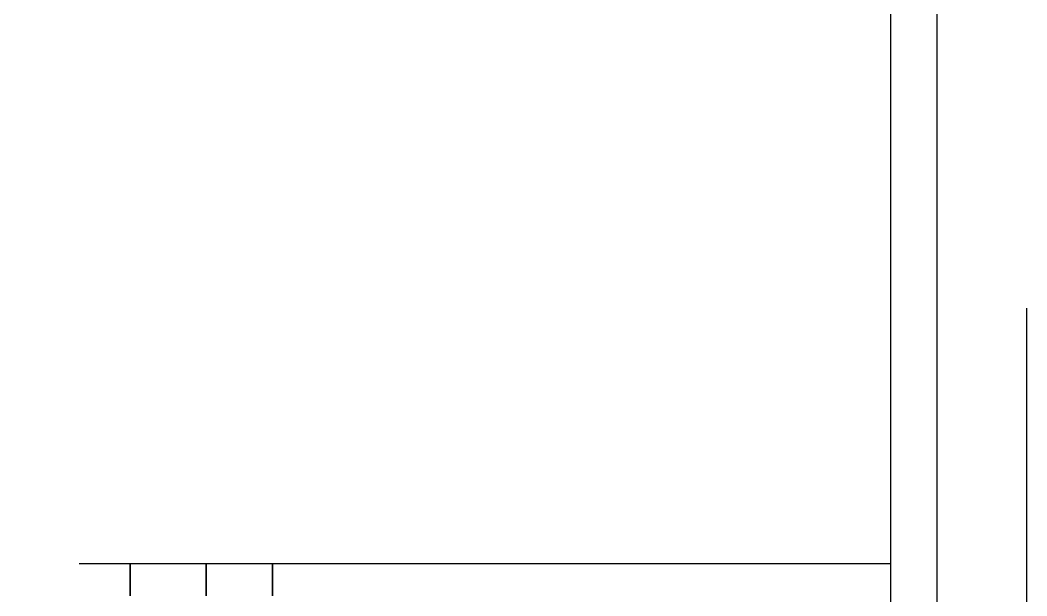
# Model space of a CAD drawing. Extents: x -2 to 121, y -2 to 61.
# Drawn here: x 99 to 120.85, y 17.2 to 29.7 of the extents above; entities that cross this region are included whole.
import ezdxf

# ---------------------------------------------------------------- set-up
doc = ezdxf.new("R2010")
doc.units = 0
doc.header["$MEASUREMENT"] = 0
doc.linetypes.add('HIDDEN', pattern=[0.375, 0.25, -0.125])
doc.layers.get('Defpoints').update_dxf_attribs({"linetype": 'CONTINUOUS'})
doc.layers.add('ARQ_FOLHA', color=7, linetype='CONTINUOUS')
doc.layers.add('PSG-NV2-FLH-SELO', color=1, linetype='CONTINUOUS')

msp = doc.modelspace()

# ---------------------------------------------------------------- linework, layer by layer
at = {"layer": 'ARQ_FOLHA', "color": 1}
for points in [[(0, -0.002497), (118.9, -0.002497), (118.9, 59.397503), (0, 59.397503)], [(2.5, 0.997503), (117.9, 0.997503), (117.9, 58.397503), (2.5, 58.397503)]]:
    msp.add_lwpolyline(points, close=True, dxfattribs=at)
at = {"layer": 'Defpoints', "color": 8, "linetype": 'HIDDEN', "ltscale": 100}
msp.add_lwpolyline([(-1.95, 60.947503), (-1.95, -1.552497), (120.85, -1.552497), (120.85, 60.947503)], close=True, dxfattribs=at)
at = {"layer": 'PSG-NV2-FLH-SELO', "color": 251}
for p, q in [((100.285473, 17.901424), (103.03698, 17.901424)), ((101.391791, 17.901424), (101.391791, 17.202144)), ((101.391791, 17.202144), (101.391791, 17.901424)), ((101.391791, 17.901424), (101.391791, 17.202144)), ((101.391791, 17.202144), (101.391791, 17.901424)), ((101.391791, 17.901424), (101.391791, 17.202144)), ((103.03698, 17.901424), (103.03698, 17.202144)), ((103.03698, 17.202144), (103.03698, 17.901424)), ((103.03698, 17.901424), (103.03698, 17.202144)), ((103.03698, 17.202144), (103.03698, 17.901424)), ((103.03698, 17.901424), (103.03698, 17.202144)), ((103.03698, 17.901424), (117.9, 17.901424)), ((104.480859, 17.901424), (104.480859, 17.202144)), ((104.480859, 17.202144), (104.480859, 17.901424)), ((104.480859, 17.901424), (104.480859, 17.202144)), ((104.480859, 17.202144), (104.480859, 17.901424)), ((104.480859, 17.901424), (104.480859, 17.202144))]:
    msp.add_line(p, q, dxfattribs=at)

doc.saveas('drawing.dxf')
